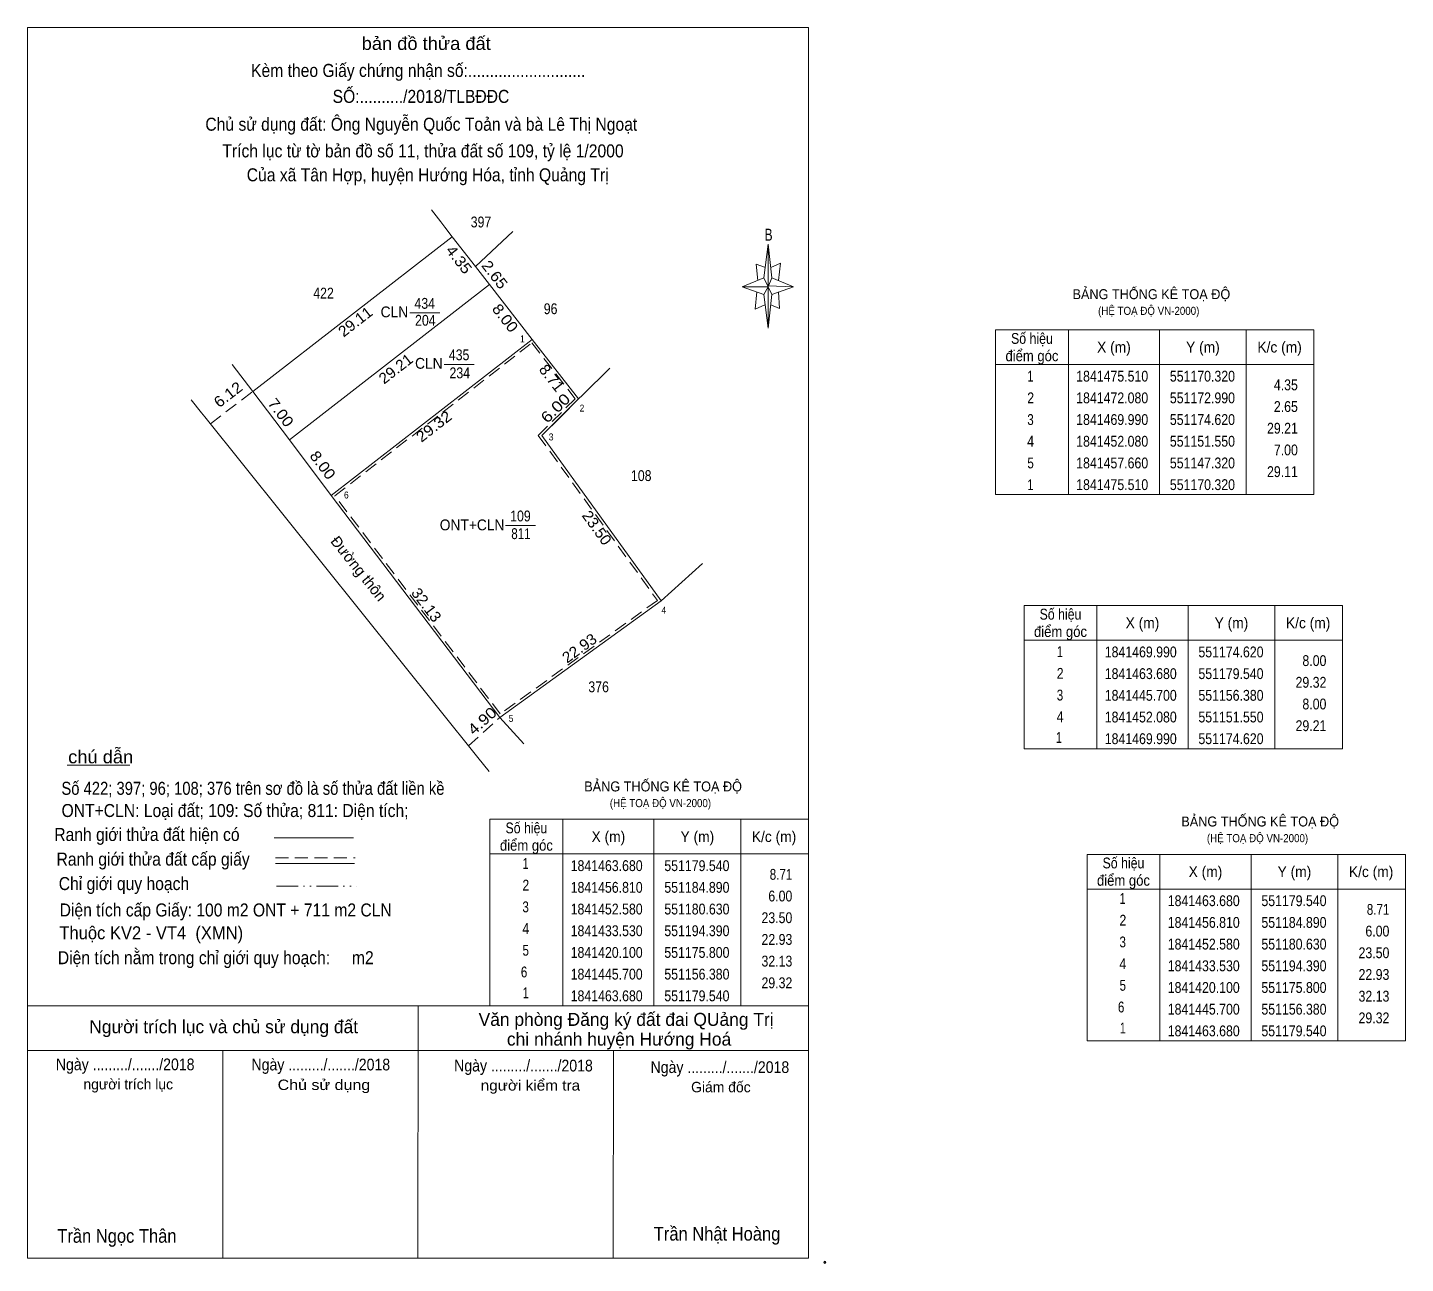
# Model space of a CAD drawing. Header units: metres. Extents: x 547658 to 551324, y 1840541 to 1841634.
# Drawn here: x 550596.6 to 550755.5, y 1841491.6 to 1841634.1 of the extents above; entities that cross this region are included whole.
import ezdxf
from ezdxf.enums import TextEntityAlignment as Align

# ---------------------------------------------------------------- set-up
doc = ezdxf.new("R2010")
doc.units = ezdxf.units.M
doc.header["$LTSCALE"] = 0.5
doc.header["$PDMODE"] = 32
doc.header["$PDSIZE"] = 0.25
doc.linetypes.add('DASH_DOUBLE_DOT', pattern=[9.2, 5, -1.2, 0.3, -1.2, 0.3, -1.2])
doc.linetypes.add('MEDIUM_DASHED', pattern=[4.5, 3, -1.5])
for name, color, linetype, lineweight in [('1', 7, 'Continuous', 13), ('10', 7, 'Continuous', 13), ('17', 7, 'Continuous', 13), ('32', 7, 'Continuous', 13), ('5', 7, 'Continuous', 13), ('6', 7, 'Continuous', 13), ('63', 7, 'Continuous', 13)]:
    doc.layers.add(name, color=color, linetype=linetype, lineweight=lineweight)

msp = doc.modelspace()

# ---------------------------------------------------------------- linework, layer by layer
at = {"layer": '1'}
for points in [[(550645.59, 1841609.97), (550648.26, 1841606.54), (550649.89, 1841604.45), (550626.82, 1841586.54), (550622.59, 1841592.12)], [(550649.89, 1841604.45), (550654.81, 1841598.14), (550631.65, 1841580.16), (550626.82, 1841586.54)], [(550654.81, 1841598.14), (550660.16, 1841591.27), (550655.9, 1841587.04), (550669.66, 1841567.99), (550651.07, 1841554.56), (550631.65, 1841580.16)]]:
    msp.add_lwpolyline(points, close=True, dxfattribs=at)
at = {"layer": '1', "linetype": 'MEDIUM_DASHED'}
msp.add_lwpolyline([(550654.76, 1841597.72), (550659.76, 1841591.3), (550655.51, 1841587.07), (550669.24, 1841568.06), (550651.13, 1841554.97), (550632.07, 1841580.1)], close=True, dxfattribs=at)
at = {"layer": '10'}
for p, q in [((550643.19, 1841613.06), (550644.26, 1841611.67)), ((550645.59, 1841609.97), (550648.26, 1841606.54)), ((550648.26, 1841606.54), (550649.89, 1841604.45)), ((550620.23, 1841595.24), (550622.59, 1841592.12)), ((550660.62, 1841591.72), (550663.74, 1841594.8)), ((550622.59, 1841592.12), (550626.82, 1841586.54)), ((550660.16, 1841591.27), (550660.62, 1841591.72)), ((550674.43, 1841572.29), (550669.66, 1841567.99)), ((550651.07, 1841554.56), (550669.66, 1841567.99)), ((550651.07, 1841554.56), (550653.84, 1841551.51))]:
    msp.add_line(p, q, dxfattribs=at)
for points in [[(550644.26, 1841611.67), (550644.72, 1841611.08), (550645.59, 1841609.97)], [(550649.89, 1841604.45), (550654.81, 1841598.14), (550660.16, 1841591.27)], [(550626.82, 1841586.54), (550631.65, 1841580.16), (550651.07, 1841554.56)]]:
    msp.add_lwpolyline(points, dxfattribs=at)
at = {"layer": '17'}
for p, q in [((550601.2, 1841549.07), (550608.44, 1841549.07)), ((550641.64, 1841492.23), (550641.66, 1841521.33)), ((550619.14, 1841492.25), (550619.16, 1841516.16)), ((550664.14, 1841492.21), (550664.16, 1841516.12))]:
    msp.add_line(p, q, dxfattribs=at)
at = {"layer": '32'}
for p, q in [((550652.56, 1841610.56), (550648.26, 1841606.54)), ((550622.59, 1841592.12), (550645.59, 1841609.97)), ((550626.82, 1841586.54), (550649.89, 1841604.45)), ((550631.65, 1841580.16), (550654.81, 1841598.14)), ((550616.7, 1841589.68), (550615.49, 1841591.18)), ((550655.9, 1841587.04), (550669.66, 1841567.99)), ((550649.85, 1841548.34), (550648.55, 1841549.96))]:
    msp.add_line(p, q, dxfattribs=at)
at = {"layer": '32', "linetype": 'MEDIUM_DASHED'}
msp.add_line((550617.71, 1841588.42), (550622.59, 1841592.12), dxfattribs=at)
at = {"layer": '32'}
for points in [[(550655.9, 1841587.04), (550658.09, 1841589.21), (550660.16, 1841591.27)], [(550648.55, 1841549.96), (550617.08, 1841589.21), (550616.7, 1841589.68)]]:
    msp.add_lwpolyline(points, dxfattribs=at)
at = {"layer": '5'}
for p, q in [((550596.64, 1841492.27), (550596.64, 1841634.07)), ((550681.51, 1841605.21), (550682.01, 1841609.11)), ((550681.51, 1841603.31), (550679.01, 1841604.21)), ((550682.41, 1841605.21), (550684.91, 1841604.21)), ((550682.41, 1841603.31), (550682.01, 1841599.41)), ((550683.31, 1841601.71), (550682.31, 1841602.11)), ((550683.21, 1841603.61), (550683.31, 1841601.71))]:
    msp.add_line(p, q, dxfattribs=at)
for points in [[(550596.64, 1841634.07), (550686.64, 1841634.07), (550686.64, 1841492.27)], [(550682.31, 1841606.41), (550683.41, 1841606.91), (550683.21, 1841604.91)], [(550681.71, 1841606.41), (550680.61, 1841606.81), (550680.81, 1841604.91)], [(550682.01, 1841604.21), (550681.51, 1841605.21), (550679.01, 1841604.21)], [(550682.01, 1841604.21), (550682.41, 1841603.31), (550684.91, 1841604.21)], [(550680.71, 1841603.61), (550680.51, 1841601.61), (550681.61, 1841602.11)]]:
    msp.add_lwpolyline(points, dxfattribs=at)
for points in [[(550682.01, 1841609.11), (550682.41, 1841605.21), (550682.01, 1841604.21)], [(550682.01, 1841604.21), (550679.01, 1841604.21), (550681.51, 1841605.21), (550682.41, 1841603.31), (550684.91, 1841604.21), (550682.01, 1841604.31)], [(550682.01, 1841604.21), (550682.01, 1841599.41), (550681.51, 1841603.31)]]:
    msp.add_lwpolyline(points, close=True, dxfattribs=at)
at = {"layer": '6'}
for p, q in [((550625.06, 1841540.68), (550634.2, 1841540.68)), ((550625.2, 1841537.75), (550634.34, 1841537.75)), ((550596.64, 1841521.33), (550686.64, 1841521.33)), ((550596.64, 1841516.17), (550686.64, 1841516.17)), ((550686.64, 1841492.27), (550596.64, 1841492.27))]:
    msp.add_line(p, q, dxfattribs=at)
at = {"layer": '6', "linetype": 'MEDIUM_DASHED'}
msp.add_line((550625.2, 1841538.37), (550634.4, 1841538.37), dxfattribs=at)
at = {"layer": '6'}
msp.add_point((550688.54, 1841491.77), dxfattribs=at)
at = {"layer": '63'}
for p, q in [((550640.7, 1841601.18), (550644.16, 1841601.18)), ((550716.61, 1841599.24), (550716.61, 1841580.24)), ((550727.11, 1841599.24), (550727.11, 1841580.24)), ((550737.11, 1841599.24), (550737.11, 1841580.24)), ((550644.67, 1841595.25), (550648.13, 1841595.25)), ((550708.21, 1841595.24), (550744.91, 1841595.24)), ((550651.73, 1841576.68), (550655.19, 1841576.68)), ((550719.9, 1841567.46), (550719.9, 1841550.96)), ((550730.4, 1841567.46), (550730.4, 1841550.96)), ((550740.4, 1841567.46), (550740.4, 1841550.96)), ((550711.5, 1841563.46), (550748.2, 1841563.46)), ((550658.34, 1841542.83), (550658.34, 1841521.33)), ((550668.84, 1841542.83), (550668.84, 1841521.33)), ((550678.84, 1841542.83), (550678.84, 1841521.33)), ((550649.94, 1841538.83), (550686.64, 1841538.83)), ((550727.16, 1841538.79), (550727.16, 1841517.29)), ((550737.66, 1841538.79), (550737.66, 1841517.29)), ((550747.66, 1841538.79), (550747.66, 1841517.29)), ((550718.76, 1841534.79), (550755.46, 1841534.79))]:
    msp.add_line(p, q, dxfattribs=at)
at = {"layer": '63', "linetype": 'MEDIUM_DASHED'}
msp.add_line((550647.48, 1841551.3), (550651.07, 1841554.56), dxfattribs=at)
at = {"layer": '63', "linetype": 'DASH_DOUBLE_DOT'}
msp.add_line((550625.33, 1841535.12), (550634.53, 1841535.12), dxfattribs=at)
at = {"layer": '63'}
for points in [[(550708.21, 1841599.24), (550744.91, 1841599.24), (550744.91, 1841580.24), (550708.21, 1841580.24)], [(550711.5, 1841567.46), (550748.2, 1841567.46), (550748.2, 1841550.96), (550711.5, 1841550.96)], [(550649.94, 1841542.83), (550686.64, 1841542.83), (550686.64, 1841521.33), (550649.94, 1841521.33)], [(550718.76, 1841538.79), (550755.46, 1841538.79), (550755.46, 1841517.29), (550718.76, 1841517.29)]]:
    msp.add_lwpolyline(points, close=True, dxfattribs=at)

# ---------------------------------------------------------------- texts
at = {"layer": '1'}
for s, height, width, p in [('BẢNG THỐNG KÊ TOẠ ĐỘ ', 1.15, 0.95, (550726.38, 1841602.77)), ('434', 1.25, 0.85, (550642.42, 1841601.66)), ('(HỆ TOẠ ĐỘ VN-2000)', 0.9335, 0.9, (550725.87, 1841600.96)), ('CLN', 1.25, 0.95, (550638.925, 1841600.68)), ('204', 1.25, 0.85, (550642.49, 1841599.71)), ('CLN', 1.25, 0.95, (550642.895, 1841594.75)), ('435', 1.25, 0.85, (550646.385, 1841595.73)), ('234', 1.25, 0.85, (550646.46, 1841593.65)), ('109', 1.25, 0.85, (550653.45, 1841577.16)), ('ONT+CLN', 1.25, 0.95, (550647.88, 1841576.13)), ('811', 1.25, 0.8, (550653.51, 1841575.12)), ('BẢNG THỐNG KÊ TOẠ ĐỘ ', 1.15, 0.95, (550670.1, 1841546.04)), ('(HỆ TOẠ ĐỘ VN-2000)', 0.9335, 0.9, (550669.59, 1841544.23)), ('BẢNG THỐNG KÊ TOẠ ĐỘ ', 1.15, 0.95, (550738.92, 1841542)), ('(HỆ TOẠ ĐỘ VN-2000)', 0.9335, 0.9, (550738.41, 1841540.19))]:
    msp.add_text(s, height=height, dxfattribs=dict(at, width=width)).set_placement(p, align=Align.CENTER)
at = {"layer": '5'}
for s, height, width, p in [('bản đồ thửa đất', 1.5, 1.05, (550642.59, 1841631.49)), ('Kèm theo Giấy chứng nhận số:...........................', 1.5, 0.9, (550641.67, 1841628.38)), ('SỐ:........../2018/TLBĐĐC', 1.5, 0.9, (550641.985, 1841625.39)), ('Chủ sử dụng đất: Ông Nguyễn Quốc Toản và bà Lê Thị Ngoạt', 1.5, 0.9, (550642.025, 1841622.18)), ('Trích lục từ tờ bản đồ số 11, thửa đất số 109, tỷ lệ 1/2000 ', 1.5, 0.9, (550642.47, 1841619.11)), ('Của xã Tân Hợp, huyện Hướng Hóa, tỉnh Quảng Trị', 1.5, 0.9, (550642.76, 1841616.35)), ('B', 1.378, 0.75, (550682.055, 1841609.51))]:
    msp.add_text(s, height=height, dxfattribs=dict(at, width=width)).set_placement(p, align=Align.CENTER)
at = {"layer": '6'}
for s, height, width, p in [('chú dẫn', 1.5, 1.05, (550605.07, 1841549.28)), ('Ranh giới thửa đất hiện có ', 1.5, 0.9, (550610.65, 1841540.33)), ('Ranh giới thửa đất cấp giấy', 1.5, 0.9, (550611.11, 1841537.49)), ('Chỉ giới quy hoạch', 1.5, 0.9, (550607.75, 1841534.67)), ('Ngày ........./......./2018', 1.35, 0.9, (550607.89, 1841513.91)), ('Ngày ........./......./2018', 1.35, 0.9, (550630.44, 1841513.89)), ('Ngày ........./......./2018', 1.35, 0.9, (550653.8, 1841513.77)), ('Ngày ........./......./2018', 1.35, 0.9, (550676.44, 1841513.59)), ('Chủ sử dụng', 1.2, 1.15, (550630.8, 1841511.63)), ('người kiểm tra', 1.2, 1.1, (550654.6, 1841511.57)), ('Trần Ngọc Thân', 1.58, 0.9, (550606.94, 1841494.03)), ('Trần Nhật Hoàng', 1.58, 0.9, (550676.115, 1841494.28))]:
    msp.add_text(s, height=height, dxfattribs=dict(at, width=width)).set_placement(p, align=Align.CENTER)
for s, width, p in [('Số 422; 397; 96; 108; 376 trên sơ đồ là số thửa đất liền kề', 0.85, (550600.54, 1841545.65)), ('ONT+CLN: Loại đất; 109: Số thửa; 811: Diện tích;', 0.9, (550600.56, 1841543.09)), ('Diện tích cấp Giấy: 100 m2 ONT + 711 m2 CLN', 0.9, (550600.34, 1841531.63)), ('Thuộc KV2 - VT4  (XMN)', 0.95, (550600.31, 1841529)), ('Diện tích nằm trong chỉ giới quy hoạch:     m2', 0.9, (550600.13, 1841526.13))]:
    msp.add_text(s, height=1.5, dxfattribs=dict(at, width=width)).set_placement(p)
for s, height, p in [('Người trích lục và chủ sử dụng đất', 1.5, (550619.245, 1841518.18)), (' Văn phòng Đăng ký đất đai QUảng Trị', 1.5, (550665.355, 1841519.02)), ('chi nhánh huyện Hướng Hoá', 1.5, (550664.82, 1841516.75)), ('người trích lục', 1.2, (550608.245, 1841511.7)), ('Giám đốc', 1.2, (550676.555, 1841511.37))]:
    msp.add_text(s, height=height, dxfattribs=at).set_placement(p, align=Align.CENTER)
at = {"layer": '63'}
for s, width, p in [('397', 0.85, (550648.905, 1841611.04)), ('422', 0.85, (550630.755, 1841602.84)), ('96', 0.85, (550656.93, 1841601.04)), ('Số hiệu', 0.85, (550712.41, 1841597.62)), ('X (m)', 0.95, (550721.86, 1841596.62)), ('Y (m)', 0.95, (550732.115, 1841596.62)), ('K/c (m)', 0.95, (550740.955, 1841596.62)), ('điểm góc', 0.9, (550712.41, 1841595.62)), (' 1', 0.75, (550712.06, 1841593.27)), ('1841475.510', 0.85, (550721.66, 1841593.27)), ('551170.320', 0.85, (550732.06, 1841593.27)), (' 2', 0.85, (550712.065, 1841590.77)), ('1841472.080', 0.85, (550721.66, 1841590.77)), ('551172.990', 0.85, (550732.06, 1841590.77)), (' 3', 0.8, (550712.055, 1841588.27)), ('1841469.990', 0.85, (550721.66, 1841588.27)), ('551174.620', 0.85, (550732.06, 1841588.27)), (' 4', 0.85, (550712.06, 1841585.77)), ('1841452.080', 0.85, (550721.66, 1841585.77)), ('551151.550', 0.85, (550732.06, 1841585.77)), ('108', 0.85, (550667.375, 1841581.81)), (' 5', 0.8, (550712.065, 1841583.27)), ('1841457.660', 0.85, (550721.66, 1841583.27)), ('551147.320', 0.85, (550732.06, 1841583.27)), (' 1', 0.75, (550712.06, 1841580.77)), ('1841475.510', 0.85, (550721.66, 1841580.77)), ('551170.320', 0.85, (550732.06, 1841580.77)), ('Số hiệu', 0.85, (550715.7, 1841565.84)), ('X (m)', 0.95, (550725.15, 1841564.84)), ('Y (m)', 0.95, (550735.405, 1841564.84)), ('K/c (m)', 0.95, (550744.245, 1841564.84)), ('điểm góc', 0.9, (550715.7, 1841563.84)), (' 1', 0.75, (550715.46, 1841561.52)), ('1841469.990', 0.85, (550724.95, 1841561.49)), ('551174.620', 0.85, (550735.35, 1841561.49)), (' 2', 0.85, (550715.465, 1841559.02)), ('1841463.680', 0.85, (550724.95, 1841558.99)), ('551179.540', 0.85, (550735.35, 1841558.99)), ('376', 0.85, (550662.465, 1841557.47)), (' 3', 0.8, (550715.455, 1841556.52)), ('1841445.700', 0.85, (550724.95, 1841556.49)), ('551156.380', 0.85, (550735.35, 1841556.49)), (' 4', 0.85, (550715.46, 1841554.02)), ('1841452.080', 0.85, (550724.95, 1841553.99)), ('551151.550', 0.85, (550735.35, 1841553.99)), (' 1', 0.75, (550715.35, 1841551.63)), ('1841469.990', 0.85, (550724.95, 1841551.49)), ('551174.620', 0.85, (550735.35, 1841551.49)), ('Số hiệu', 0.85, (550654.14, 1841541.21)), ('điểm góc', 0.9, (550654.14, 1841539.21)), ('X (m)', 0.95, (550663.59, 1841540.21)), ('Y (m)', 0.95, (550673.845, 1841540.21)), ('K/c (m)', 0.95, (550682.685, 1841540.21)), ('Số hiệu', 0.85, (550722.96, 1841537.17)), (' 1', 0.75, (550653.87, 1841537.11)), ('1841463.680', 0.85, (550663.39, 1841536.86)), ('551179.540', 0.85, (550673.79, 1841536.86)), ('X (m)', 0.95, (550732.41, 1841536.17)), ('Y (m)', 0.95, (550742.665, 1841536.17)), ('K/c (m)', 0.95, (550751.505, 1841536.17)), (' 2', 0.85, (550653.875, 1841534.61)), ('1841456.810', 0.85, (550663.39, 1841534.36)), ('551184.890', 0.85, (550673.79, 1841534.36)), ('điểm góc', 0.9, (550722.96, 1841535.17)), (' 1', 0.75, (550722.69, 1841533.07)), ('1841463.680', 0.85, (550732.21, 1841532.82)), ('551179.540', 0.85, (550742.61, 1841532.82)), (' 3', 0.8, (550653.865, 1841532.11)), ('1841452.580', 0.85, (550663.39, 1841531.86)), ('551180.630', 0.85, (550673.79, 1841531.86)), (' 4', 0.85, (550653.87, 1841529.61)), ('1841433.530', 0.85, (550663.39, 1841529.36)), ('551194.390', 0.85, (550673.79, 1841529.36)), (' 2', 0.85, (550722.695, 1841530.57)), ('1841456.810', 0.85, (550732.21, 1841530.32)), ('551184.890', 0.85, (550742.61, 1841530.32)), (' 3', 0.8, (550722.685, 1841528.07)), ('1841452.580', 0.85, (550732.21, 1841527.82)), ('551180.630', 0.85, (550742.61, 1841527.82)), (' 5', 0.8, (550653.875, 1841527.11)), ('1841420.100', 0.85, (550663.39, 1841526.86)), ('551175.800', 0.85, (550673.79, 1841526.86)), ('6', 0.8, (550653.87, 1841524.61)), (' 4', 0.85, (550722.69, 1841525.57)), ('1841433.530', 0.85, (550732.21, 1841525.32)), ('551194.390', 0.85, (550742.61, 1841525.32)), ('1841445.700', 0.85, (550663.39, 1841524.36)), ('551156.380', 0.85, (550673.79, 1841524.36)), (' 5', 0.8, (550722.695, 1841523.07)), (' 1', 0.75, (550653.89, 1841522.2)), ('1841463.680', 0.85, (550663.39, 1841521.86)), ('551179.540', 0.85, (550673.79, 1841521.86)), ('1841420.100', 0.85, (550732.21, 1841522.82)), ('551175.800', 0.85, (550742.61, 1841522.82)), ('6', 0.8, (550722.69, 1841520.57)), ('1841445.700', 0.85, (550732.21, 1841520.32)), ('551156.380', 0.85, (550742.61, 1841520.32)), (' 1', 0.75, (550722.71, 1841518.16)), ('1841463.680', 0.85, (550732.21, 1841517.82)), ('551179.540', 0.85, (550742.61, 1841517.82))]:
    msp.add_text(s, height=1.25, dxfattribs=dict(at, width=width)).set_placement(p, align=Align.CENTER)
for s, rotation, width, p in [('4.35', 307.898, 1.1, (550645.8791, 1841606.9538)), ('2.65', 307.951, 1.1, (550649.991, 1841605.2142)), ('8.00', 307.944, 1.1, (550651.1962, 1841600.2143)), ('29.11', 37.815, 1.05, (550634.8019, 1841599.6774)), ('29.21', 37.823, 1.05, (550639.4617, 1841594.2577)), ('8.71', 307.91, 1.05, (550656.5522, 1841593.299)), ('6.12', 37.815, 1.1, (550620.1369, 1841591.284)), ('7.00', 307.164, 1.1, (550625.3352, 1841589.3226)), ('6.00', 44.798, 1.2, (550657.9296, 1841589.7695)), ('29.32', 37.824, 1.1, (550643.8517, 1841587.6165)), ('8.00', 307.128, 1.1, (550630.1639, 1841583.2722)), ('23.50', 305.841, 1.05, (550661.7547, 1841576.056)), ('32.13', 307.184, 1.05, (550642.1134, 1841567.1627)), ('22.93', 35.846, 1.05, (550660.609, 1841562.0469)), ('4.90', 42.242, 1.15, (550649.4648, 1841553.7002))]:
    msp.add_text(s, height=1.25, rotation=rotation, dxfattribs=dict(at, width=width)).set_placement(p, align=Align.CENTER)
for s, height, width, p in [(' 1', 0.8, 0.9, (550653.94, 1841597.79)), ('4.35', 1.25, 0.85, (550743.06, 1841592.27)), ('2.65', 1.25, 0.85, (550743.06, 1841589.77)), (' 2', 0.8, 0.9, (550660.81, 1841589.82)), ('29.21', 1.25, 0.85, (550743.06, 1841587.27)), (' 3', 0.8, 0.95, (550657.27, 1841586.49)), ('7.00', 1.25, 0.85, (550743.06, 1841584.77)), ('29.11', 1.25, 0.85, (550743.06, 1841582.27)), ('6', 0.8, 0.9, (550633.65, 1841579.8)), (' 4', 0.8, 0.95, (550670.26, 1841566.53)), ('8.00', 1.25, 0.85, (550746.35, 1841560.49)), ('29.32', 1.25, 0.85, (550746.35, 1841557.99)), ('8.00', 1.25, 0.85, (550746.35, 1841555.49)), ('5', 0.8, 0.9, (550652.63, 1841554.05)), ('29.21', 1.25, 0.85, (550746.35, 1841552.99)), ('8.71', 1.25, 0.8, (550684.79, 1841535.86)), ('6.00', 1.25, 0.85, (550684.79, 1841533.36)), ('8.71', 1.25, 0.8, (550753.61, 1841531.82)), ('23.50', 1.25, 0.85, (550684.79, 1841530.86)), ('22.93', 1.25, 0.85, (550684.79, 1841528.36)), ('6.00', 1.25, 0.85, (550753.61, 1841529.32)), ('23.50', 1.25, 0.85, (550753.61, 1841526.82)), ('32.13', 1.25, 0.85, (550684.79, 1841525.86)), ('29.32', 1.25, 0.85, (550684.79, 1841523.36)), ('22.93', 1.25, 0.85, (550753.61, 1841524.32)), ('32.13', 1.25, 0.85, (550753.61, 1841521.82)), ('29.32', 1.25, 0.85, (550753.61, 1841519.32))]:
    msp.add_text(s, height=height, dxfattribs=dict(at, width=width)).set_placement(p, align=Align.RIGHT)
msp.add_text('Đường thôn', height=1.25, rotation=308.722, dxfattribs=at).set_placement((550634.3015, 1841571.3308), align=Align.CENTER)

doc.saveas('drawing.dxf')
